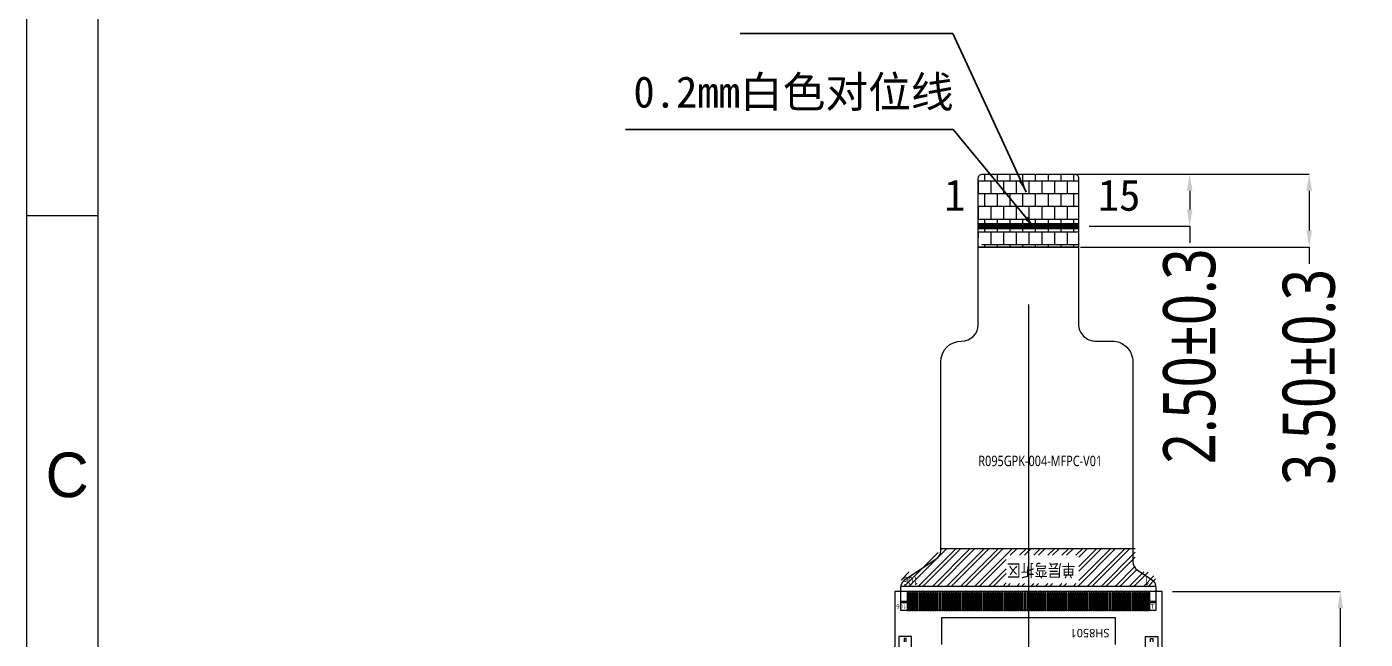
# Model space of a CAD drawing. Header units: millimetres. Extents: x 1551 to 2065, y 281 to 628.
# Drawn here: x 1551 to 1615.1, y 552.9 to 582.2 of the extents above; entities that cross this region are included whole.
import ezdxf
from ezdxf.lldxf.tags import DXFTag

# ---------------------------------------------------------------- set-up
doc = ezdxf.new("R2010")
doc.units = ezdxf.units.MM
doc.layers.get('0').update_dxf_attribs({"lineweight": 5})
doc.layers.get('Defpoints').update_dxf_attribs({"lineweight": 5})
for name, color, linetype, lineweight in [('COG IC', 2, 'Continuous', 5), ('DIM', 3, 'Continuous', 5), ('Encap', 210, 'Continuous', 5), ('FPC', 40, 'Continuous', 20), ('LTPS', 2, 'Continuous', 5), ('MFPC', 50, 'Continuous', 5), ('图框', 7, 'Continuous', 5)]:
    doc.layers.add(name, color=color, linetype=linetype, lineweight=lineweight)
doc.styles.add('RD', font='ROMAND.shx', dxfattribs={"width": 0.8})
doc.styles.add('REX', font='', dxfattribs={"width": 0.8})
doc.styles.get("Standard").update_dxf_attribs({"font": 'txt', "bigfont": 'gbcbig.shx'})
doc.styles.add('宋体', font='')
doc.styles.add('汉字', font='')
doc.styles.get('REX').set_extended_font_data('Microsoft YaHei')
doc.styles.get('宋体').set_extended_font_data('SimSun')
doc.styles.get('汉字').set_extended_font_data('SimSun')
tags = doc.linetypes.add('CENTER', pattern=[0.6, 0.375, -0.075, 0.075, -0.075]).pattern_tags.tags
tags[10:11] = [DXFTag(74, 4), DXFTag(75, 0), DXFTag(340, '0'), DXFTag(46, 1.0), DXFTag(50, 0.0), DXFTag(44, 0.0), DXFTag(45, 0.0)]
tags[8:9] = [DXFTag(74, 4), DXFTag(75, 0), DXFTag(340, '0'), DXFTag(46, 1.0), DXFTag(50, 0.0), DXFTag(44, 0.0), DXFTag(45, 0.0)]
tags[6:7] = [DXFTag(74, 4), DXFTag(75, 0), DXFTag(340, '0'), DXFTag(46, 1.0), DXFTag(50, 0.0), DXFTag(44, 0.0), DXFTag(45, 0.0)]
tags[4:5] = [DXFTag(74, 4), DXFTag(75, 0), DXFTag(340, '0'), DXFTag(46, 1.0), DXFTag(50, 0.0), DXFTag(44, 0.0), DXFTag(45, 0.0)]
doc.dimstyles.new('DIM', dxfattribs={"dimtxt": 0.8, "dimasz": 0.8, "dimexe": 0, "dimexo": 0.5, "dimgap": 0.11, "dimtad": 0, "dimzin": 1, "dimdsep": 46, "dimtxsty": 'RD', "dimcen": 0, "dimclrd": 256, "dimclre": 256, "dimclrt": 256, "dimadec": 0, "dimazin": 0, "dimtm": 1e-09, "dimtfac": 1, "dimtofl": 0, "dimtmove": 0, "dimatfit": 3, "dimfxl": 1, "dimlwe": -1, "dimarcsym": 0})
doc.dimstyles.new('REX', dxfattribs={"dimtxt": 2.5, "dimasz": 0.8, "dimexe": 0, "dimexo": 0.5, "dimgap": 0.11, "dimtad": 0, "dimzin": 1, "dimdsep": 46, "dimtxsty": 'REX', "dimcen": 0, "dimclrd": 256, "dimclre": 256, "dimclrt": 256, "dimadec": 0, "dimazin": 0, "dimtm": 1e-09, "dimtfac": 1, "dimtofl": 0, "dimtmove": 0, "dimatfit": 3, "dimfxl": 1, "dimlwd": 5, "dimlwe": -1, "dimarcsym": 0})

# ---------------------------------------------------------------- blocks, each defined once
blk = doc.blocks.new('*D9')
at = {"layer": 'Defpoints', "color": 0, "lineweight": 5}
for p in [(1605.341, 555.181), (1613.874, 555.181), (1605.341, 527.831)]:
    blk.add_point(p, dxfattribs=at)
at = {"layer": 'DIM', "linetype": 'Continuous'}
for p, q in [((1605.841, 555.181), (1613.874, 555.181)), ((1605.841, 527.831), (1613.874, 527.831))]:
    blk.add_line(p, q, dxfattribs=at)
at = {"layer": 'DIM', "linetype": 'Continuous', "lineweight": 5}
for p, q in [((1613.874, 554.381), (1613.874, 544.696)), ((1613.874, 528.631), (1613.874, 534.565))]:
    blk.add_line(p, q, dxfattribs=at)
at = {"layer": 'DIM', "lineweight": 5}
for points in [[(1613.741, 554.381), (1614.007, 554.381), (1613.874, 555.181)], [(1613.741, 528.631), (1614.007, 528.631), (1613.874, 527.831)]]:
    blk.add_solid(points, dxfattribs=at)
at = {"layer": 'DIM', "lineweight": 5, "insert": (1613.874, 539.631), "char_height": 0.8, "attachment_point": 5, "rotation": 90, "style": 'REX'}
blk.add_mtext('27.35±0.2(AMOLED O.D)', dxfattribs=at)
blk = doc.blocks.new('R095GPK-001-PNL-V01-A')
at = {"layer": 'COG IC', "color": 1, "lineweight": 5}
for p, q in [((1648.06, 310.116), (1648.06, 311.406)), ((1656.36, 311.406), (1656.36, 310.116)), ((1656.36, 310.116), (1648.06, 310.116))]:
    blk.add_line(p, q, dxfattribs=at)
at = {"layer": 'Encap', "color": 1, "linetype": 'CENTER', "lineweight": 5}
blk.add_line((1652.21, 295.12), (1652.21, 346.113), dxfattribs=at)
at = {"layer": 'LTPS', "lineweight": 5}
for p, q in [((1645.81, 336.216), (1645.81, 308.866)), ((1658.61, 308.866), (1658.61, 336.216)), ((1646.01, 311.016), (1646.01, 311.616)), ((1646.61, 311.616), (1646.61, 311.016)), ((1657.81, 311.616), (1657.81, 311.016)), ((1658.41, 311.016), (1658.41, 311.616)), ((1646.61, 311.016), (1646.01, 311.016)), ((1646.26, 311.116), (1646.26, 311.266)), ((1646.36, 311.116), (1646.26, 311.116)), ((1646.36, 311.266), (1646.36, 311.116)), ((1657.81, 311.016), (1658.41, 311.016)), ((1658.06, 311.266), (1658.06, 311.116)), ((1658.06, 311.116), (1658.16, 311.116)), ((1658.16, 311.116), (1658.16, 311.266)), ((1646.465, 309.766), (1646.405, 309.766)), ((1646.405, 309.766), (1646.405, 309.396)), ((1646.465, 308.966), (1646.465, 309.766)), ((1646.575, 309.766), (1646.515, 309.766)), ((1646.515, 309.766), (1646.515, 308.966)), ((1646.575, 308.966), (1646.575, 309.766)), ((1646.685, 309.766), (1646.625, 309.766)), ((1646.625, 309.766), (1646.625, 308.966)), ((1646.685, 308.966), (1646.685, 309.766)), ((1646.795, 309.766), (1646.735, 309.766)), ((1646.735, 309.766), (1646.735, 308.966)), ((1646.795, 308.966), (1646.795, 309.766)), ((1646.905, 309.766), (1646.845, 309.766)), ((1646.845, 309.766), (1646.845, 308.966)), ((1646.905, 308.966), (1646.905, 309.766)), ((1647.015, 309.766), (1646.955, 309.766)), ((1646.955, 309.766), (1646.955, 308.966)), ((1647.015, 308.966), (1647.015, 309.766)), ((1647.125, 309.766), (1647.065, 309.766)), ((1647.065, 309.766), (1647.065, 308.966)), ((1647.125, 308.966), (1647.125, 309.766)), ((1647.235, 309.766), (1647.175, 309.766)), ((1647.175, 309.766), (1647.175, 308.966)), ((1647.235, 308.966), (1647.235, 309.766)), ((1647.345, 309.766), (1647.285, 309.766)), ((1647.285, 309.766), (1647.285, 308.966)), ((1647.345, 308.966), (1647.345, 309.766)), ((1647.455, 309.766), (1647.395, 309.766)), ((1647.395, 309.766), (1647.395, 308.966)), ((1647.455, 308.966), (1647.455, 309.766)), ((1647.565, 309.766), (1647.505, 309.766)), ((1647.505, 309.766), (1647.505, 308.966)), ((1647.565, 308.966), (1647.565, 309.766)), ((1647.675, 309.766), (1647.615, 309.766)), ((1647.615, 309.766), (1647.615, 308.966)), ((1647.675, 308.966), (1647.675, 309.766)), ((1647.785, 309.766), (1647.725, 309.766)), ((1647.725, 309.766), (1647.725, 308.966)), ((1647.785, 308.966), (1647.785, 309.766)), ((1647.895, 309.766), (1647.835, 309.766)), ((1647.835, 309.766), (1647.835, 308.966)), ((1647.895, 308.966), (1647.895, 309.766)), ((1648.005, 309.766), (1647.945, 309.766)), ((1647.945, 309.766), (1647.945, 308.966)), ((1648.005, 308.966), (1648.005, 309.766)), ((1648.115, 309.766), (1648.055, 309.766)), ((1648.055, 309.766), (1648.055, 308.966)), ((1648.115, 308.966), (1648.115, 309.766)), ((1648.225, 309.766), (1648.165, 309.766)), ((1648.165, 309.766), (1648.165, 308.966)), ((1648.225, 308.966), (1648.225, 309.766)), ((1648.335, 309.766), (1648.275, 309.766)), ((1648.275, 309.766), (1648.275, 308.966)), ((1648.335, 308.966), (1648.335, 309.766)), ((1648.445, 309.766), (1648.385, 309.766)), ((1648.385, 309.766), (1648.385, 308.966)), ((1648.445, 308.966), (1648.445, 309.766)), ((1648.555, 309.766), (1648.495, 309.766)), ((1648.495, 309.766), (1648.495, 308.966)), ((1648.555, 308.966), (1648.555, 309.766)), ((1648.665, 309.766), (1648.605, 309.766)), ((1648.605, 309.766), (1648.605, 308.966)), ((1648.665, 308.966), (1648.665, 309.766)), ((1648.775, 309.766), (1648.715, 309.766)), ((1648.715, 309.766), (1648.715, 308.966)), ((1648.775, 308.966), (1648.775, 309.766)), ((1648.885, 309.766), (1648.825, 309.766)), ((1648.825, 309.766), (1648.825, 308.966)), ((1648.885, 308.966), (1648.885, 309.766)), ((1648.995, 309.766), (1648.935, 309.766)), ((1648.935, 309.766), (1648.935, 308.966)), ((1648.995, 308.966), (1648.995, 309.766)), ((1649.105, 309.766), (1649.045, 309.766)), ((1649.045, 309.766), (1649.045, 308.966)), ((1649.105, 308.966), (1649.105, 309.766)), ((1649.215, 309.766), (1649.155, 309.766)), ((1649.155, 309.766), (1649.155, 308.966)), ((1649.215, 308.966), (1649.215, 309.766)), ((1649.325, 309.766), (1649.265, 309.766)), ((1649.265, 309.766), (1649.265, 308.966)), ((1649.325, 308.966), (1649.325, 309.766)), ((1649.435, 309.766), (1649.375, 309.766)), ((1649.375, 309.766), (1649.375, 308.966)), ((1649.435, 308.966), (1649.435, 309.766)), ((1649.545, 309.766), (1649.485, 309.766)), ((1649.485, 309.766), (1649.485, 308.966)), ((1649.545, 308.966), (1649.545, 309.766)), ((1649.655, 309.766), (1649.595, 309.766)), ((1649.595, 309.766), (1649.595, 308.966)), ((1649.655, 308.966), (1649.655, 309.766)), ((1649.765, 309.766), (1649.705, 309.766)), ((1649.705, 309.766), (1649.705, 308.966)), ((1649.765, 308.966), (1649.765, 309.766)), ((1649.875, 309.766), (1649.815, 309.766)), ((1649.815, 309.766), (1649.815, 308.966)), ((1649.875, 308.966), (1649.875, 309.766)), ((1649.985, 309.766), (1649.925, 309.766)), ((1649.925, 309.766), (1649.925, 308.966)), ((1649.985, 308.966), (1649.985, 309.766)), ((1650.095, 309.766), (1650.035, 309.766)), ((1650.035, 309.766), (1650.035, 308.966)), ((1650.095, 308.966), (1650.095, 309.766)), ((1650.205, 309.766), (1650.145, 309.766)), ((1650.145, 309.766), (1650.145, 308.966)), ((1650.205, 308.966), (1650.205, 309.766)), ((1650.315, 309.766), (1650.255, 309.766)), ((1650.255, 309.766), (1650.255, 308.966)), ((1650.315, 308.966), (1650.315, 309.766)), ((1650.425, 309.766), (1650.365, 309.766)), ((1650.365, 309.766), (1650.365, 308.966)), ((1650.425, 308.966), (1650.425, 309.766)), ((1650.535, 309.766), (1650.475, 309.766)), ((1650.475, 309.766), (1650.475, 308.966)), ((1650.535, 308.966), (1650.535, 309.766)), ((1650.645, 309.766), (1650.585, 309.766)), ((1650.585, 309.766), (1650.585, 308.966)), ((1650.645, 308.966), (1650.645, 309.766)), ((1650.755, 309.766), (1650.695, 309.766)), ((1650.695, 309.766), (1650.695, 308.966)), ((1650.755, 308.966), (1650.755, 309.766)), ((1650.865, 309.766), (1650.805, 309.766)), ((1650.805, 309.766), (1650.805, 308.966)), ((1650.865, 308.966), (1650.865, 309.766)), ((1650.975, 309.766), (1650.915, 309.766)), ((1650.915, 309.766), (1650.915, 308.966)), ((1650.975, 308.966), (1650.975, 309.766)), ((1651.085, 309.766), (1651.025, 309.766)), ((1651.025, 309.766), (1651.025, 308.966)), ((1651.085, 308.966), (1651.085, 309.766)), ((1651.195, 309.766), (1651.135, 309.766)), ((1651.135, 309.766), (1651.135, 308.966)), ((1651.195, 308.966), (1651.195, 309.766)), ((1651.305, 309.766), (1651.245, 309.766)), ((1651.245, 309.766), (1651.245, 308.966)), ((1651.305, 308.966), (1651.305, 309.766)), ((1651.415, 309.766), (1651.355, 309.766)), ((1651.355, 309.766), (1651.355, 308.966)), ((1651.415, 308.966), (1651.415, 309.766)), ((1651.525, 309.766), (1651.465, 309.766)), ((1651.465, 309.766), (1651.465, 308.966)), ((1651.525, 308.966), (1651.525, 309.766)), ((1651.635, 309.766), (1651.575, 309.766)), ((1651.575, 309.766), (1651.575, 308.966)), ((1651.635, 308.966), (1651.635, 309.766)), ((1651.745, 309.766), (1651.685, 309.766)), ((1651.685, 309.766), (1651.685, 308.966)), ((1651.745, 308.966), (1651.745, 309.766)), ((1651.855, 309.766), (1651.795, 309.766)), ((1651.795, 309.766), (1651.795, 308.966)), ((1651.855, 308.966), (1651.855, 309.766)), ((1651.965, 309.766), (1651.905, 309.766)), ((1651.905, 309.766), (1651.905, 308.966)), ((1651.965, 308.966), (1651.965, 309.766)), ((1652.075, 309.766), (1652.015, 309.766)), ((1652.015, 309.766), (1652.015, 308.966)), ((1652.075, 308.966), (1652.075, 309.766)), ((1652.185, 309.766), (1652.125, 309.766)), ((1652.125, 309.766), (1652.125, 308.966)), ((1652.185, 308.966), (1652.185, 309.766)), ((1652.295, 309.766), (1652.235, 309.766)), ((1652.235, 309.766), (1652.235, 308.966)), ((1652.295, 308.966), (1652.295, 309.766)), ((1652.405, 309.766), (1652.345, 309.766)), ((1652.345, 309.766), (1652.345, 308.966)), ((1652.405, 308.966), (1652.405, 309.766)), ((1652.515, 309.766), (1652.455, 309.766)), ((1652.455, 309.766), (1652.455, 308.966)), ((1652.515, 308.966), (1652.515, 309.766)), ((1652.625, 309.766), (1652.565, 309.766)), ((1652.565, 309.766), (1652.565, 308.966)), ((1652.625, 308.966), (1652.625, 309.766)), ((1652.735, 309.766), (1652.675, 309.766)), ((1652.675, 309.766), (1652.675, 308.966)), ((1652.735, 308.966), (1652.735, 309.766)), ((1652.845, 309.766), (1652.785, 309.766)), ((1652.785, 309.766), (1652.785, 308.966)), ((1652.845, 308.966), (1652.845, 309.766)), ((1652.955, 309.766), (1652.895, 309.766)), ((1652.895, 309.766), (1652.895, 308.966)), ((1652.955, 308.966), (1652.955, 309.766)), ((1653.065, 309.766), (1653.005, 309.766)), ((1653.005, 309.766), (1653.005, 308.966)), ((1653.065, 308.966), (1653.065, 309.766)), ((1653.175, 309.766), (1653.115, 309.766)), ((1653.115, 309.766), (1653.115, 308.966)), ((1653.175, 308.966), (1653.175, 309.766)), ((1653.285, 309.766), (1653.225, 309.766)), ((1653.225, 309.766), (1653.225, 308.966)), ((1653.285, 308.966), (1653.285, 309.766)), ((1653.395, 309.766), (1653.335, 309.766)), ((1653.335, 309.766), (1653.335, 308.966)), ((1653.395, 308.966), (1653.395, 309.766)), ((1653.505, 309.766), (1653.445, 309.766)), ((1653.445, 309.766), (1653.445, 308.966)), ((1653.505, 308.966), (1653.505, 309.766)), ((1653.615, 309.766), (1653.555, 309.766)), ((1653.555, 309.766), (1653.555, 308.966)), ((1653.615, 308.966), (1653.615, 309.766)), ((1653.725, 309.766), (1653.665, 309.766)), ((1653.665, 309.766), (1653.665, 308.966)), ((1653.725, 308.966), (1653.725, 309.766)), ((1653.835, 309.766), (1653.775, 309.766)), ((1653.775, 309.766), (1653.775, 308.966)), ((1653.835, 308.966), (1653.835, 309.766)), ((1653.945, 309.766), (1653.885, 309.766)), ((1653.885, 309.766), (1653.885, 308.966)), ((1653.945, 308.966), (1653.945, 309.766)), ((1654.055, 309.766), (1653.995, 309.766)), ((1653.995, 309.766), (1653.995, 308.966)), ((1654.055, 308.966), (1654.055, 309.766)), ((1654.165, 309.766), (1654.105, 309.766)), ((1654.105, 309.766), (1654.105, 308.966)), ((1654.165, 308.966), (1654.165, 309.766)), ((1654.275, 309.766), (1654.215, 309.766)), ((1654.215, 309.766), (1654.215, 308.966)), ((1654.275, 308.966), (1654.275, 309.766)), ((1654.385, 309.766), (1654.325, 309.766)), ((1654.325, 309.766), (1654.325, 308.966)), ((1654.385, 308.966), (1654.385, 309.766)), ((1654.495, 309.766), (1654.435, 309.766)), ((1654.435, 309.766), (1654.435, 308.966)), ((1654.495, 308.966), (1654.495, 309.766)), ((1654.605, 309.766), (1654.545, 309.766)), ((1654.545, 309.766), (1654.545, 308.966)), ((1654.605, 308.966), (1654.605, 309.766)), ((1654.715, 309.766), (1654.655, 309.766)), ((1654.655, 309.766), (1654.655, 308.966)), ((1654.715, 308.966), (1654.715, 309.766)), ((1654.825, 309.766), (1654.765, 309.766)), ((1654.765, 309.766), (1654.765, 308.966)), ((1654.825, 308.966), (1654.825, 309.766)), ((1654.935, 309.766), (1654.875, 309.766)), ((1654.875, 309.766), (1654.875, 308.966)), ((1654.935, 308.966), (1654.935, 309.766)), ((1655.045, 309.766), (1654.985, 309.766)), ((1654.985, 309.766), (1654.985, 308.966)), ((1655.045, 308.966), (1655.045, 309.766)), ((1655.155, 309.766), (1655.095, 309.766)), ((1655.095, 309.766), (1655.095, 308.966)), ((1655.155, 308.966), (1655.155, 309.766)), ((1655.265, 309.766), (1655.205, 309.766)), ((1655.205, 309.766), (1655.205, 308.966)), ((1655.265, 308.966), (1655.265, 309.766)), ((1655.375, 309.766), (1655.315, 309.766)), ((1655.315, 309.766), (1655.315, 308.966)), ((1655.375, 308.966), (1655.375, 309.766)), ((1655.485, 309.766), (1655.425, 309.766)), ((1655.425, 309.766), (1655.425, 308.966)), ((1655.485, 308.966), (1655.485, 309.766)), ((1655.595, 309.766), (1655.535, 309.766)), ((1655.535, 309.766), (1655.535, 308.966)), ((1655.595, 308.966), (1655.595, 309.766)), ((1655.705, 309.766), (1655.645, 309.766)), ((1655.645, 309.766), (1655.645, 308.966)), ((1655.705, 308.966), (1655.705, 309.766)), ((1655.815, 309.766), (1655.755, 309.766)), ((1655.755, 309.766), (1655.755, 308.966)), ((1655.815, 308.966), (1655.815, 309.766)), ((1655.925, 309.766), (1655.865, 309.766)), ((1655.865, 309.766), (1655.865, 308.966)), ((1655.925, 308.966), (1655.925, 309.766)), ((1656.035, 309.766), (1655.975, 309.766)), ((1655.975, 309.766), (1655.975, 308.966)), ((1656.035, 308.966), (1656.035, 309.766)), ((1656.145, 309.766), (1656.085, 309.766)), ((1656.085, 309.766), (1656.085, 308.966)), ((1656.145, 308.966), (1656.145, 309.766)), ((1656.255, 309.766), (1656.195, 309.766)), ((1656.195, 309.766), (1656.195, 308.966)), ((1656.255, 308.966), (1656.255, 309.766)), ((1656.365, 309.766), (1656.305, 309.766)), ((1656.305, 309.766), (1656.305, 308.966)), ((1656.365, 308.966), (1656.365, 309.766)), ((1656.475, 309.766), (1656.415, 309.766)), ((1656.415, 309.766), (1656.415, 308.966)), ((1656.475, 308.966), (1656.475, 309.766)), ((1656.585, 309.766), (1656.525, 309.766)), ((1656.525, 309.766), (1656.525, 308.966)), ((1656.585, 308.966), (1656.585, 309.766)), ((1656.695, 309.766), (1656.635, 309.766)), ((1656.635, 309.766), (1656.635, 308.966)), ((1656.695, 308.966), (1656.695, 309.766)), ((1656.805, 309.766), (1656.745, 309.766)), ((1656.745, 309.766), (1656.745, 308.966)), ((1656.805, 308.966), (1656.805, 309.766)), ((1656.915, 309.766), (1656.855, 309.766)), ((1656.855, 309.766), (1656.855, 308.966)), ((1656.915, 308.966), (1656.915, 309.766)), ((1657.025, 309.766), (1656.965, 309.766)), ((1656.965, 309.766), (1656.965, 308.966)), ((1657.025, 308.966), (1657.025, 309.766)), ((1657.135, 309.766), (1657.075, 309.766)), ((1657.075, 309.766), (1657.075, 308.966)), ((1657.135, 308.966), (1657.135, 309.766)), ((1657.245, 309.766), (1657.185, 309.766)), ((1657.185, 309.766), (1657.185, 308.966)), ((1657.245, 308.966), (1657.245, 309.766)), ((1657.355, 309.766), (1657.295, 309.766)), ((1657.295, 309.766), (1657.295, 308.966)), ((1657.355, 308.966), (1657.355, 309.766)), ((1657.465, 309.766), (1657.405, 309.766)), ((1657.405, 309.766), (1657.405, 308.966)), ((1657.465, 308.966), (1657.465, 309.766)), ((1657.575, 309.766), (1657.515, 309.766)), ((1657.515, 309.766), (1657.515, 308.966)), ((1657.575, 308.966), (1657.575, 309.766)), ((1657.685, 309.766), (1657.625, 309.766)), ((1657.625, 309.766), (1657.625, 308.966)), ((1657.685, 308.966), (1657.685, 309.766)), ((1657.795, 309.766), (1657.735, 309.766)), ((1657.735, 309.766), (1657.735, 308.966)), ((1657.795, 308.966), (1657.795, 309.766)), ((1657.905, 309.766), (1657.845, 309.766)), ((1657.845, 309.766), (1657.845, 308.966)), ((1657.905, 308.966), (1657.905, 309.766)), ((1658.015, 309.766), (1657.955, 309.766)), ((1657.955, 309.766), (1657.955, 308.966)), ((1658.015, 309.396), (1658.015, 309.766)), ((1646.405, 309.396), (1646.105, 309.396)), ((1646.105, 309.396), (1646.105, 309.336)), ((1646.105, 309.336), (1646.405, 309.336)), ((1646.405, 309.336), (1646.405, 308.966)), ((1646.405, 308.966), (1646.465, 308.966)), ((1646.515, 308.966), (1646.575, 308.966)), ((1646.625, 308.966), (1646.685, 308.966)), ((1646.735, 308.966), (1646.795, 308.966)), ((1646.845, 308.966), (1646.905, 308.966)), ((1646.955, 308.966), (1647.015, 308.966)), ((1647.065, 308.966), (1647.125, 308.966)), ((1647.175, 308.966), (1647.235, 308.966)), ((1647.285, 308.966), (1647.345, 308.966)), ((1647.395, 308.966), (1647.455, 308.966)), ((1647.505, 308.966), (1647.565, 308.966)), ((1647.615, 308.966), (1647.675, 308.966)), ((1647.725, 308.966), (1647.785, 308.966)), ((1647.835, 308.966), (1647.895, 308.966)), ((1647.945, 308.966), (1648.005, 308.966)), ((1648.055, 308.966), (1648.115, 308.966)), ((1648.165, 308.966), (1648.225, 308.966)), ((1648.275, 308.966), (1648.335, 308.966)), ((1648.385, 308.966), (1648.445, 308.966)), ((1648.495, 308.966), (1648.555, 308.966)), ((1648.605, 308.966), (1648.665, 308.966)), ((1648.715, 308.966), (1648.775, 308.966)), ((1648.825, 308.966), (1648.885, 308.966)), ((1648.935, 308.966), (1648.995, 308.966)), ((1649.045, 308.966), (1649.105, 308.966)), ((1649.155, 308.966), (1649.215, 308.966)), ((1649.265, 308.966), (1649.325, 308.966)), ((1649.375, 308.966), (1649.435, 308.966)), ((1649.485, 308.966), (1649.545, 308.966)), ((1649.595, 308.966), (1649.655, 308.966)), ((1649.705, 308.966), (1649.765, 308.966)), ((1649.815, 308.966), (1649.875, 308.966)), ((1649.925, 308.966), (1649.985, 308.966)), ((1650.035, 308.966), (1650.095, 308.966)), ((1650.145, 308.966), (1650.205, 308.966)), ((1650.255, 308.966), (1650.315, 308.966)), ((1650.365, 308.966), (1650.425, 308.966)), ((1650.475, 308.966), (1650.535, 308.966)), ((1650.585, 308.966), (1650.645, 308.966)), ((1650.695, 308.966), (1650.755, 308.966)), ((1650.805, 308.966), (1650.865, 308.966)), ((1650.915, 308.966), (1650.975, 308.966)), ((1651.025, 308.966), (1651.085, 308.966)), ((1651.135, 308.966), (1651.195, 308.966)), ((1651.245, 308.966), (1651.305, 308.966)), ((1651.355, 308.966), (1651.415, 308.966)), ((1651.465, 308.966), (1651.525, 308.966)), ((1651.575, 308.966), (1651.635, 308.966)), ((1651.685, 308.966), (1651.745, 308.966)), ((1651.795, 308.966), (1651.855, 308.966)), ((1651.905, 308.966), (1651.965, 308.966)), ((1652.015, 308.966), (1652.075, 308.966)), ((1652.125, 308.966), (1652.185, 308.966)), ((1652.235, 308.966), (1652.295, 308.966)), ((1652.345, 308.966), (1652.405, 308.966)), ((1652.455, 308.966), (1652.515, 308.966)), ((1652.565, 308.966), (1652.625, 308.966)), ((1652.675, 308.966), (1652.735, 308.966)), ((1652.785, 308.966), (1652.845, 308.966)), ((1652.895, 308.966), (1652.955, 308.966)), ((1653.005, 308.966), (1653.065, 308.966)), ((1653.115, 308.966), (1653.175, 308.966)), ((1653.225, 308.966), (1653.285, 308.966)), ((1653.335, 308.966), (1653.395, 308.966)), ((1653.445, 308.966), (1653.505, 308.966)), ((1653.555, 308.966), (1653.615, 308.966)), ((1653.665, 308.966), (1653.725, 308.966)), ((1653.775, 308.966), (1653.835, 308.966)), ((1653.885, 308.966), (1653.945, 308.966)), ((1653.995, 308.966), (1654.055, 308.966)), ((1654.105, 308.966), (1654.165, 308.966)), ((1654.215, 308.966), (1654.275, 308.966)), ((1654.325, 308.966), (1654.385, 308.966)), ((1654.435, 308.966), (1654.495, 308.966)), ((1654.545, 308.966), (1654.605, 308.966)), ((1654.655, 308.966), (1654.715, 308.966)), ((1654.765, 308.966), (1654.825, 308.966)), ((1654.875, 308.966), (1654.935, 308.966)), ((1654.985, 308.966), (1655.045, 308.966)), ((1655.095, 308.966), (1655.155, 308.966)), ((1655.205, 308.966), (1655.265, 308.966)), ((1655.315, 308.966), (1655.375, 308.966)), ((1655.425, 308.966), (1655.485, 308.966)), ((1655.535, 308.966), (1655.595, 308.966)), ((1655.645, 308.966), (1655.705, 308.966)), ((1655.755, 308.966), (1655.815, 308.966)), ((1655.865, 308.966), (1655.925, 308.966)), ((1655.975, 308.966), (1656.035, 308.966)), ((1656.085, 308.966), (1656.145, 308.966)), ((1656.195, 308.966), (1656.255, 308.966)), ((1656.305, 308.966), (1656.365, 308.966)), ((1656.415, 308.966), (1656.475, 308.966)), ((1656.525, 308.966), (1656.585, 308.966)), ((1656.635, 308.966), (1656.695, 308.966)), ((1656.745, 308.966), (1656.805, 308.966)), ((1656.855, 308.966), (1656.915, 308.966)), ((1656.965, 308.966), (1657.025, 308.966)), ((1657.075, 308.966), (1657.135, 308.966)), ((1657.185, 308.966), (1657.245, 308.966)), ((1657.295, 308.966), (1657.355, 308.966)), ((1657.405, 308.966), (1657.465, 308.966)), ((1657.515, 308.966), (1657.575, 308.966)), ((1657.625, 308.966), (1657.685, 308.966)), ((1657.735, 308.966), (1657.795, 308.966)), ((1657.845, 308.966), (1657.905, 308.966)), ((1657.955, 308.966), (1658.015, 308.966)), ((1658.315, 309.396), (1658.015, 309.396)), ((1658.015, 309.336), (1658.315, 309.336)), ((1658.015, 308.966), (1658.015, 309.336)), ((1658.315, 309.336), (1658.315, 309.396)), ((1645.81, 308.866), (1658.61, 308.866))]:
    blk.add_line(p, q, dxfattribs=at)
at = {"layer": 'LTPS', "lineweight": 5, "style": '汉字'}
blk.add_text('1', height=0.2, dxfattribs=at).set_placement((1646.198, 309.483))
at = {"layer": 'LTPS', "insert": (1648.334, 311.055), "char_height": 0.4, "attachment_point": 1}
blk.add_mtext_dynamic_manual_height_columns('{\\fMicrosoft YaHei|b0|i0|c134|p34;SH8501}', width=4.53358, gutter_width=0.029, heights=[0], dxfattribs=at)
at = {"layer": 'LTPS', "lineweight": 5, "insert": (1658.077, 309.683), "char_height": 0.2, "attachment_point": 1}
blk.add_mtext_dynamic_manual_height_columns('{\\fMicrosoft YaHei|b0|i0|c134|p34;106}', width=0.2, gutter_width=0.029, heights=[0], dxfattribs=at)
blk = doc.blocks.new('*D68')
at = {"layer": 'Defpoints', "color": 0, "lineweight": 5}
for p in [(1600.686, 575.181), (1600.94, 571.681), (1612.386, 571.681)]:
    blk.add_point(p, dxfattribs=at)
at = {"layer": 'DIM', "linetype": 'Continuous'}
for p, q in [((1601.186, 575.181), (1612.386, 575.181)), ((1601.44, 571.681), (1612.386, 571.681))]:
    blk.add_line(p, q, dxfattribs=at)
at = {"layer": 'DIM', "linetype": 'Continuous', "lineweight": 5}
for p, q in [((1612.386, 574.381), (1612.386, 572.481)), ((1612.386, 571.681), (1612.386, 570.881))]:
    blk.add_line(p, q, dxfattribs=at)
at = {"layer": 'DIM', "lineweight": 5}
for points in [[(1612.253, 574.381), (1612.519, 574.381), (1612.386, 575.181)], [(1612.253, 572.481), (1612.519, 572.481), (1612.386, 571.681)]]:
    blk.add_solid(points, dxfattribs=at)
at = {"layer": 'DIM', "lineweight": 5, "insert": (1612.386, 565.467), "char_height": 2.5, "attachment_point": 5, "rotation": 90, "style": 'REX'}
blk.add_mtext('\\A1;3.50±0.3', dxfattribs=at)
blk = doc.blocks.new('*D69')
at = {"layer": 'Defpoints', "color": 0, "lineweight": 5}
for p in [(1600.686, 575.181), (1601.341, 572.681), (1606.663, 572.681)]:
    blk.add_point(p, dxfattribs=at)
at = {"layer": 'DIM', "linetype": 'Continuous'}
for p, q in [((1601.186, 575.181), (1606.663, 575.181)), ((1601.841, 572.681), (1606.663, 572.681))]:
    blk.add_line(p, q, dxfattribs=at)
at = {"layer": 'DIM', "linetype": 'Continuous', "lineweight": 5}
for p, q in [((1606.663, 574.381), (1606.663, 573.481)), ((1606.663, 572.681), (1606.663, 571.881))]:
    blk.add_line(p, q, dxfattribs=at)
at = {"layer": 'DIM', "lineweight": 5}
for points in [[(1606.53, 574.381), (1606.796, 574.381), (1606.663, 575.181)], [(1606.53, 573.481), (1606.796, 573.481), (1606.663, 572.681)]]:
    blk.add_solid(points, dxfattribs=at)
at = {"layer": 'DIM', "lineweight": 5, "insert": (1606.663, 566.452), "char_height": 2.5, "attachment_point": 5, "rotation": 90, "style": 'REX'}
blk.add_mtext('\\A1;2.50±0.3', dxfattribs=at)
blk = doc.blocks.new('R095GPK-004-MFPC-V01-A')
at = {"layer": 'MFPC', "lineweight": 5}
h = blk.add_hatch(dxfattribs=at)
h.set_pattern_fill('AR-B88', color=32, scale=0.003)
h.paths.add_polyline_path([(1862.507, 572.681), (1862.507, 574.981, 0.414214), (1862.307, 575.181), (1857.907, 575.181, 0.414214), (1857.707, 574.981), (1857.707, 572.681)])
h.paths.add_polyline_path([(1857.707, 572.681), (1857.707, 572.181, 0.267949), (1857.957, 571.748, -0.056528), (1858.047, 571.681), (1862.507, 571.681), (1862.507, 572.681)])
h = blk.add_hatch(dxfattribs=at)
h.set_pattern_fill('ANSI32', color=252, scale=0.05, angle=180)
h.set_pattern_definition([(225, (3995.098, 1096.3778), (0.3367596, -0.3367596), []), (225, (3994.8735, 1096.3778), (0.3367596, -0.3367596), [])])
edge = h.paths.add_edge_path()
edge.add_line((1866.212, 555.431), (1866.212, 555.631))
edge.add_arc((1865.712, 555.631), 0.5, 0, 90)
edge.add_line((1865.712, 556.131), (1865.518, 556.131))
edge.add_arc((1865.518, 556.431), 0.3, 180, 270, ccw=False)
edge.add_line((1865.218, 556.431), (1865.218, 557.231))
edge.add_line((1865.218, 557.231), (1855.907, 557.231))
edge.add_line((1855.907, 557.231), (1855.907, 556.631))
edge.add_arc((1855.684, 556.796), 0.277, 323.33315, 539.36763)
edge.add_line((1855.407, 556.799), (1854.502, 556.131))
edge.add_arc((1854.502, 555.631), 0.5, 90, 180)
edge.add_line((1854.002, 555.631), (1854.002, 555.431))
edge.add_line((1854.002, 555.431), (1866.212, 555.431))
h.paths.add_polyline_path([(1862.515, 556.917), (1859.042, 556.917), (1859.042, 555.57), (1862.515, 555.57)], flags=16)
at = {"color": 7, "lineweight": 0, "ltscale": 5, "const_width": 0.3}
blk.add_lwpolyline([(1862.507, 572.681), (1857.707, 572.681)], dxfattribs=at)
at = {"lineweight": 5}
for points in [[(1854.002, 554.711), (1854.002, 554.651), (1854.302, 554.651), (1854.302, 554.281), (1854.362, 554.281), (1854.362, 555.131), (1854.302, 555.131), (1854.302, 554.711)], [(1854.412, 555.131), (1854.412, 554.281), (1854.472, 554.281), (1854.472, 555.131)], [(1854.522, 555.131), (1854.522, 554.281), (1854.582, 554.281), (1854.582, 555.131)], [(1854.632, 555.131), (1854.632, 554.281), (1854.692, 554.281), (1854.692, 555.131)], [(1854.742, 555.131), (1854.742, 554.281), (1854.802, 554.281), (1854.802, 555.131)], [(1854.852, 555.131), (1854.852, 554.281), (1854.912, 554.281), (1854.912, 555.131)], [(1854.962, 555.131), (1854.962, 554.281), (1855.022, 554.281), (1855.022, 555.131)], [(1855.072, 555.131), (1855.072, 554.281), (1855.132, 554.281), (1855.132, 555.131)], [(1855.182, 555.131), (1855.182, 554.281), (1855.242, 554.281), (1855.242, 555.131)], [(1855.292, 555.131), (1855.292, 554.281), (1855.352, 554.281), (1855.352, 555.131)], [(1855.402, 555.131), (1855.402, 554.281), (1855.462, 554.281), (1855.462, 555.131)], [(1855.512, 555.131), (1855.512, 554.281), (1855.572, 554.281), (1855.572, 555.131)], [(1855.622, 555.131), (1855.622, 554.281), (1855.682, 554.281), (1855.682, 555.131)], [(1855.732, 555.131), (1855.732, 554.281), (1855.792, 554.281), (1855.792, 555.131)], [(1855.842, 555.131), (1855.842, 554.281), (1855.902, 554.281), (1855.902, 555.131)], [(1855.952, 555.131), (1855.952, 554.281), (1856.012, 554.281), (1856.012, 555.131)], [(1856.062, 555.131), (1856.062, 554.281), (1856.122, 554.281), (1856.122, 555.131)], [(1856.172, 555.131), (1856.172, 554.281), (1856.232, 554.281), (1856.232, 555.131)], [(1856.282, 555.131), (1856.282, 554.281), (1856.342, 554.281), (1856.342, 555.131)], [(1856.392, 555.131), (1856.392, 554.281), (1856.452, 554.281), (1856.452, 555.131)], [(1856.502, 555.131), (1856.502, 554.281), (1856.562, 554.281), (1856.562, 555.131)], [(1856.612, 555.131), (1856.612, 554.281), (1856.672, 554.281), (1856.672, 555.131)], [(1856.722, 555.131), (1856.722, 554.281), (1856.782, 554.281), (1856.782, 555.131)], [(1856.832, 555.131), (1856.832, 554.281), (1856.892, 554.281), (1856.892, 555.131)], [(1856.942, 555.131), (1856.942, 554.281), (1857.002, 554.281), (1857.002, 555.131)], [(1857.052, 555.131), (1857.052, 554.281), (1857.112, 554.281), (1857.112, 555.131)], [(1857.162, 555.131), (1857.162, 554.281), (1857.222, 554.281), (1857.222, 555.131)], [(1857.272, 555.131), (1857.272, 554.281), (1857.332, 554.281), (1857.332, 555.131)], [(1857.382, 555.131), (1857.382, 554.281), (1857.442, 554.281), (1857.442, 555.131)], [(1857.492, 555.131), (1857.492, 554.281), (1857.552, 554.281), (1857.552, 555.131)], [(1857.602, 555.131), (1857.602, 554.281), (1857.662, 554.281), (1857.662, 555.131)], [(1857.712, 555.131), (1857.712, 554.281), (1857.772, 554.281), (1857.772, 555.131)], [(1857.822, 555.131), (1857.822, 554.281), (1857.882, 554.281), (1857.882, 555.131)], [(1857.932, 555.131), (1857.932, 554.281), (1857.992, 554.281), (1857.992, 555.131)], [(1858.042, 555.131), (1858.042, 554.281), (1858.102, 554.281), (1858.102, 555.131)], [(1858.152, 555.131), (1858.152, 554.281), (1858.212, 554.281), (1858.212, 555.131)], [(1858.262, 555.131), (1858.262, 554.281), (1858.322, 554.281), (1858.322, 555.131)], [(1858.372, 555.131), (1858.372, 554.281), (1858.432, 554.281), (1858.432, 555.131)], [(1858.482, 555.131), (1858.482, 554.281), (1858.542, 554.281), (1858.542, 555.131)], [(1858.592, 555.131), (1858.592, 554.281), (1858.652, 554.281), (1858.652, 555.131)], [(1858.702, 555.131), (1858.702, 554.281), (1858.762, 554.281), (1858.762, 555.131)], [(1858.812, 555.131), (1858.812, 554.281), (1858.872, 554.281), (1858.872, 555.131)], [(1858.922, 555.131), (1858.922, 554.281), (1858.982, 554.281), (1858.982, 555.131)], [(1859.032, 555.131), (1859.032, 554.281), (1859.092, 554.281), (1859.092, 555.131)], [(1859.142, 555.131), (1859.142, 554.281), (1859.202, 554.281), (1859.202, 555.131)], [(1859.252, 555.131), (1859.252, 554.281), (1859.312, 554.281), (1859.312, 555.131)], [(1859.362, 555.131), (1859.362, 554.281), (1859.422, 554.281), (1859.422, 555.131)], [(1859.472, 555.131), (1859.472, 554.281), (1859.532, 554.281), (1859.532, 555.131)], [(1859.582, 555.131), (1859.582, 554.281), (1859.642, 554.281), (1859.642, 555.131)], [(1859.692, 555.131), (1859.692, 554.281), (1859.752, 554.281), (1859.752, 555.131)], [(1859.802, 555.131), (1859.802, 554.281), (1859.862, 554.281), (1859.862, 555.131)], [(1859.912, 555.131), (1859.912, 554.281), (1859.972, 554.281), (1859.972, 555.131)], [(1860.022, 555.131), (1860.022, 554.281), (1860.082, 554.281), (1860.082, 555.131)], [(1860.132, 555.131), (1860.132, 554.281), (1860.192, 554.281), (1860.192, 555.131)], [(1860.242, 555.131), (1860.242, 554.281), (1860.302, 554.281), (1860.302, 555.131)], [(1860.352, 555.131), (1860.352, 554.281), (1860.412, 554.281), (1860.412, 555.131)], [(1860.462, 555.131), (1860.462, 554.281), (1860.522, 554.281), (1860.522, 555.131)], [(1860.572, 555.131), (1860.572, 554.281), (1860.632, 554.281), (1860.632, 555.131)], [(1860.682, 555.131), (1860.682, 554.281), (1860.742, 554.281), (1860.742, 555.131)], [(1860.792, 555.131), (1860.792, 554.281), (1860.852, 554.281), (1860.852, 555.131)], [(1860.902, 555.131), (1860.902, 554.281), (1860.962, 554.281), (1860.962, 555.131)], [(1861.012, 555.131), (1861.012, 554.281), (1861.072, 554.281), (1861.072, 555.131)], [(1861.122, 555.131), (1861.122, 554.281), (1861.182, 554.281), (1861.182, 555.131)], [(1861.232, 555.131), (1861.232, 554.281), (1861.292, 554.281), (1861.292, 555.131)], [(1861.342, 555.131), (1861.342, 554.281), (1861.402, 554.281), (1861.402, 555.131)], [(1861.452, 555.131), (1861.452, 554.281), (1861.512, 554.281), (1861.512, 555.131)], [(1861.562, 555.131), (1861.562, 554.281), (1861.622, 554.281), (1861.622, 555.131)], [(1861.672, 555.131), (1861.672, 554.281), (1861.732, 554.281), (1861.732, 555.131)], [(1861.782, 555.131), (1861.782, 554.281), (1861.842, 554.281), (1861.842, 555.131)], [(1861.892, 555.131), (1861.892, 554.281), (1861.952, 554.281), (1861.952, 555.131)], [(1862.002, 555.131), (1862.002, 554.281), (1862.062, 554.281), (1862.062, 555.131)], [(1862.112, 555.131), (1862.112, 554.281), (1862.172, 554.281), (1862.172, 555.131)], [(1862.222, 555.131), (1862.222, 554.281), (1862.282, 554.281), (1862.282, 555.131)], [(1862.332, 555.131), (1862.332, 554.281), (1862.392, 554.281), (1862.392, 555.131)], [(1862.442, 555.131), (1862.442, 554.281), (1862.502, 554.281), (1862.502, 555.131)], [(1862.552, 555.131), (1862.552, 554.281), (1862.612, 554.281), (1862.612, 555.131)], [(1862.662, 555.131), (1862.662, 554.281), (1862.722, 554.281), (1862.722, 555.131)], [(1862.772, 555.131), (1862.772, 554.281), (1862.832, 554.281), (1862.832, 555.131)], [(1862.882, 555.131), (1862.882, 554.281), (1862.942, 554.281), (1862.942, 555.131)], [(1862.992, 555.131), (1862.992, 554.281), (1863.052, 554.281), (1863.052, 555.131)], [(1863.102, 555.131), (1863.102, 554.281), (1863.162, 554.281), (1863.162, 555.131)], [(1863.212, 555.131), (1863.212, 554.281), (1863.272, 554.281), (1863.272, 555.131)], [(1863.322, 555.131), (1863.322, 554.281), (1863.382, 554.281), (1863.382, 555.131)], [(1863.432, 555.131), (1863.432, 554.281), (1863.492, 554.281), (1863.492, 555.131)], [(1863.542, 555.131), (1863.542, 554.281), (1863.602, 554.281), (1863.602, 555.131)], [(1863.652, 555.131), (1863.652, 554.281), (1863.712, 554.281), (1863.712, 555.131)], [(1863.762, 555.131), (1863.762, 554.281), (1863.822, 554.281), (1863.822, 555.131)], [(1863.872, 555.131), (1863.872, 554.281), (1863.932, 554.281), (1863.932, 555.131)], [(1863.982, 555.131), (1863.982, 554.281), (1864.042, 554.281), (1864.042, 555.131)], [(1864.092, 555.131), (1864.092, 554.281), (1864.152, 554.281), (1864.152, 555.131)], [(1864.202, 555.131), (1864.202, 554.281), (1864.262, 554.281), (1864.262, 555.131)], [(1864.312, 555.131), (1864.312, 554.281), (1864.372, 554.281), (1864.372, 555.131)], [(1864.422, 555.131), (1864.422, 554.281), (1864.482, 554.281), (1864.482, 555.131)], [(1864.532, 555.131), (1864.532, 554.281), (1864.592, 554.281), (1864.592, 555.131)], [(1864.642, 555.131), (1864.642, 554.281), (1864.702, 554.281), (1864.702, 555.131)], [(1864.752, 555.131), (1864.752, 554.281), (1864.812, 554.281), (1864.812, 555.131)], [(1864.862, 555.131), (1864.862, 554.281), (1864.922, 554.281), (1864.922, 555.131)], [(1864.972, 555.131), (1864.972, 554.281), (1865.032, 554.281), (1865.032, 555.131)], [(1865.082, 555.131), (1865.082, 554.281), (1865.142, 554.281), (1865.142, 555.131)], [(1865.192, 555.131), (1865.192, 554.281), (1865.252, 554.281), (1865.252, 555.131)], [(1865.302, 555.131), (1865.302, 554.281), (1865.362, 554.281), (1865.362, 555.131)], [(1865.412, 555.131), (1865.412, 554.281), (1865.472, 554.281), (1865.472, 555.131)], [(1865.522, 555.131), (1865.522, 554.281), (1865.582, 554.281), (1865.582, 555.131)], [(1865.632, 555.131), (1865.632, 554.281), (1865.692, 554.281), (1865.692, 555.131)], [(1865.742, 555.131), (1865.742, 554.281), (1865.802, 554.281), (1865.802, 555.131)], [(1865.852, 555.131), (1865.852, 554.281), (1865.912, 554.281), (1865.912, 554.651), (1866.212, 554.651), (1866.212, 554.711), (1865.912, 554.711), (1865.912, 555.131)]]:
    blk.add_lwpolyline(points, close=True, dxfattribs=at)
at = {"layer": 'MFPC', "color": 1, "lineweight": 5}
blk.add_lwpolyline([(1856.907, 567.181, 0.41421), (1857.707, 567.981), (1857.707, 574.981, -0.414214), (1857.907, 575.181), (1862.307, 575.181, -0.414214), (1862.507, 574.981), (1862.507, 567.981, 0.414214), (1863.307, 567.181), (1864.107, 567.181, -0.414214), (1865.107, 566.181), (1865.107, 556.623, 0.253353), (1865.333, 556.204), (1865.985, 555.779, -0.253353), (1866.212, 555.36), (1866.212, 554.281), (1854.002, 554.281), (1854.002, 555.36, -0.253353), (1854.228, 555.779), (1855.68, 556.726, 0.253353), (1855.907, 557.145), (1855.907, 566.181, -0.41421)], format="xyb", close=True, dxfattribs=at)
at = {"layer": 'MFPC', "color": 32, "lineweight": 5}
blk.add_lwpolyline([(1857.707, 571.681), (1862.507, 571.681), (1857.707, 571.681)], dxfattribs=at)
at = {"layer": 'MFPC', "color": 252, "lineweight": 5}
for points in [[(1865.218, 557.231), (1855.907, 557.231)], [(1866.212, 555.431), (1854.002, 555.431)]]:
    blk.add_lwpolyline(points, dxfattribs=at)
at = {"layer": 'FPC', "color": 1, "char_height": 1.5, "width": 1.07261, "attachment_point": 1}
for s, insert in [('{\\fSimSun|b0|i0|c134|p2;1}', (1856.071, 574.922)), ('{\\fSimSun|b0|i0|c134|p2;15}', (1863.428, 574.922))]:
    blk.add_mtext(s, dxfattribs=dict(at, insert=insert))
at = {"layer": 'MFPC', "lineweight": 5, "insert": (1857.707, 561.69), "char_height": 0.5, "attachment_point": 1, "style": 'RD'}
blk.add_mtext_dynamic_manual_height_columns('{\\fMicrosoft YaHei|b0|i0|c134|p34;\\C255;R095GPK-004-MFPC-V01}', width=3.79128, gutter_width=7.5, heights=[0], dxfattribs=at)
at = {"layer": 'MFPC', "lineweight": 5, "attachment_point": 1, "rotation": 180}
for s, width, insert, char_height, style in [('{\\fMicrosoft YaHei|b0|i0|c134|p34;\\C255;单层弯折区}', 3.79128, (1862.353, 555.895), 0.6, 'RD'), ('{\\C255;106}', 0.4, (1854.823, 555.49), 0.4, 'REX'), ('{\\C255;1}', 0.4, (1865.895, 555.483), 0.4, 'REX')]:
    blk.add_mtext_dynamic_manual_height_columns(s, width=width, gutter_width=7.5, heights=[0], dxfattribs=dict(at, insert=insert, char_height=char_height, style=style))

msp = doc.modelspace()

# ---------------------------------------------------------------- linework, layer by layer
at = {"layer": '图框', "linetype": 'ByBlock', "lineweight": 5, "ltscale": 0.55}
for p, q in [((1550.978, 441.524), (1550.978, 627.924)), ((1554.399, 444.945), (1554.399, 624.504)), ((1550.978, 573.201), (1554.399, 573.201))]:
    msp.add_line(p, q, dxfattribs=at)

# ---------------------------------------------------------------- block references
at = {"layer": 'DIM', "color": 1, "lineweight": 5}
msp.add_blockref('R095GPK-004-MFPC-V01-A', (-261.166, 0), dxfattribs=at)
at = {"layer": 'LTPS', "lineweight": 5, "rotation": 180}
msp.add_blockref('R095GPK-001-PNL-V01-A', (3251.151, 864.047), dxfattribs=at)

# ---------------------------------------------------------------- texts
at = {"layer": 'DIM', "color": 3, "insert": (1595.359, 579.864), "char_height": 1.5, "width": 20.62737, "attachment_point": 3, "style": '宋体'}
msp.add_mtext('0.2mm白色对位线', dxfattribs=at)
at = {"layer": '图框', "linetype": 'ByBlock', "lineweight": 5, "ltscale": 0.55, "insert": (1551.88, 559.671), "char_height": 2.13761, "width": 3.63873, "attachment_point": 7}
msp.add_mtext('{\\f\uffd0ￂﾼﾚￃ\ufff7\ufff3w|b0|i0|c134|p54;C}', dxfattribs=at)

# ---------------------------------------------------------------- dimensions: what is measured, and where the dimension line sits
at = {"layer": 'DIM', "color": 1, "lineweight": 5}
for base, p2, override, picture, middle in [((1612.386, 571.681), (1600.94, 571.681), {"dimtol": 1, "dimtp": 0.3, "dimtm": 0.3, "dimtdec": 3, "dimtolj": 1}, '*D68', (1612.386, 565.467)), ((1606.663, 572.681), (1601.341, 572.681), {"dimgap": 0.11, "dimtol": 1, "dimlim": 0, "dimtp": 0.3, "dimtm": 0.3, "dimtfac": 1, "dimtdec": 3, "dimtolj": 1}, '*D69', (1606.663, 566.452))]:
    dim = msp.add_linear_dim(base=base, p1=(1600.686, 575.181), p2=p2, angle=90, dimstyle='REX', override=override, dxfattribs=at)
    dim.commit()
    dim.dimension.update_dxf_attribs({"geometry": picture, "text_midpoint": middle})
at = {"layer": 'DIM', "lineweight": 5}
dim = msp.add_linear_dim(base=(1613.874, 555.181), p1=(1605.341, 527.831), p2=(1605.341, 555.181), angle=270, text='<>(AMOLED O.D)', dimstyle='REX', override={"dimtxt": 0.8, "dimgap": 0.11, "dimtol": 1, "dimlim": 0, "dimtp": 0.2, "dimtm": 0.2}, dxfattribs=at)
dim.commit()
dim.dimension.update_dxf_attribs({"geometry": '*D9', "text_midpoint": (1613.874, 539.631), "dimtype": 160})

# ---------------------------------------------------------------- leaders
for points in [[(1598.832, 574.319), (1595.317, 581.913), (1585.133, 581.913)], [(1599.217, 572.612), (1595.333, 577.317), (1579.648, 577.317)]]:
    msp.add_leader(points, dimstyle='DIM', override={"dimtxt": 1, "dimasz": 0.6, "dimgap": 0.11, "dimtad": 0, "dimfxl": 0.8, "dimarcsym": 2}, dxfattribs=at)

doc.saveas('drawing.dxf')
